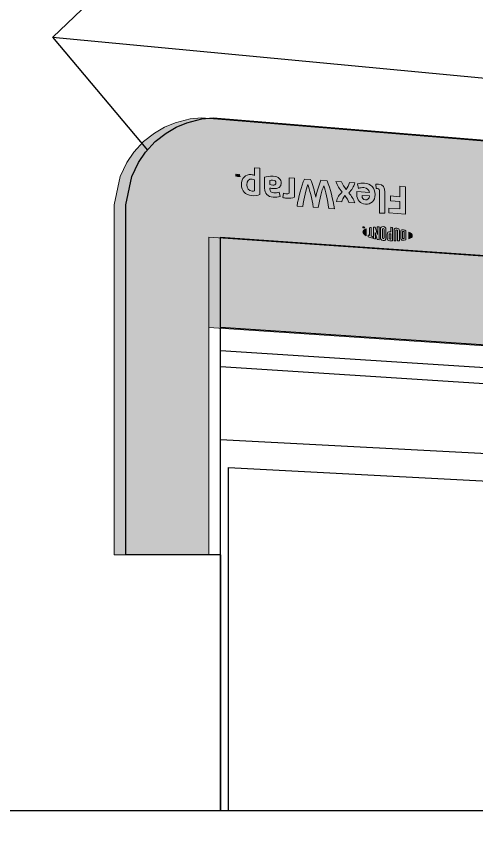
# Model space of a CAD drawing. Extents: x -1279 to 5791, y -3809 to 1769.
# Drawn here: x 4039.2 to 4078.7, y -2571.5 to -2502 of the extents above; entities that cross this region are included whole.
import ezdxf

# ---------------------------------------------------------------- set-up
doc = ezdxf.new("R2010")
doc.units = 0
doc.header["$MEASUREMENT"] = 0
for name, color, linetype, lineweight in [('.ATI-HATCH', 7, 'Continuous', 0), ('G-ANNO-TTLB', 7, 'Continuous', 0), ('TYVEK', 7, 'Continuous', 0)]:
    doc.layers.add(name, color=color, linetype=linetype, lineweight=lineweight)

# ---------------------------------------------------------------- blocks, each defined once
blk = doc.blocks.new('Block_302')
at = {"layer": 'TYVEK', "true_color": 0x003b71, "transparency": 33554687}
h = blk.add_hatch(color=156, dxfattribs=at)
h.dxf.hatch_style = 2
edge = h.paths.add_edge_path()
edge.add_spline(control_points=[(4059.419, -2515.918), (4059.122, -2515.896), (4058.984, -2516.067), (4058.984, -2516.415), (4058.984, -2516.718), (4059.112, -2516.93), (4059.419, -2516.954), (4059.503, -2516.96), (4059.564, -2516.948), (4059.634, -2516.926), (4059.634, -2516.926), (4059.634, -2515.982), (4059.634, -2515.982), (4059.57, -2515.95), (4059.516, -2515.926), (4059.419, -2515.918)], knot_values=[0, 0, 0, 0, 1, 1, 1, 2, 2, 2, 3, 3, 3, 4, 4, 4, 5, 5, 5, 5], degree=3, periodic=0)
edge = h.paths.add_edge_path()
edge.add_spline(control_points=[(4059.351, -2515.535), (4059.469, -2515.544), (4059.55, -2515.564), (4059.634, -2515.601), (4059.634, -2515.601), (4059.634, -2514.96), (4059.634, -2514.96), (4059.634, -2514.96), (4060.097, -2514.995), (4060.097, -2514.995), (4060.097, -2514.995), (4060.097, -2517.244), (4060.097, -2517.244), (4059.904, -2517.317), (4059.634, -2517.354), (4059.395, -2517.336), (4058.842, -2517.295), (4058.511, -2516.932), (4058.511, -2516.393), (4058.511, -2515.84), (4058.825, -2515.496), (4059.351, -2515.535)], knot_values=[0, 0, 0, 0, 1, 1, 1, 2, 2, 2, 3, 3, 3, 4, 4, 4, 5, 5, 5, 6, 6, 6, 7, 7, 7, 7], degree=3, periodic=0)
h = blk.add_hatch(color=156, dxfattribs=at)
h.dxf.hatch_style = 2
edge = h.paths.add_edge_path()
edge.add_spline(control_points=[(4058.179, -2515.685), (4058.162, -2515.643), (4058.146, -2515.612), (4058.126, -2515.58), (4058.106, -2515.609), (4058.092, -2515.638), (4058.075, -2515.678), (4058.075, -2515.678), (4058.026, -2515.674), (4058.026, -2515.674), (4058.026, -2515.674), (4058.026, -2515.5), (4058.026, -2515.5), (4058.026, -2515.5), (4058.069, -2515.503), (4058.069, -2515.503), (4058.069, -2515.503), (4058.069, -2515.583), (4058.069, -2515.583), (4058.069, -2515.583), (4058.066, -2515.61), (4058.066, -2515.61), (4058.08, -2515.585), (4058.096, -2515.559), (4058.11, -2515.538), (4058.11, -2515.538), (4058.143, -2515.54), (4058.143, -2515.54), (4058.157, -2515.564), (4058.173, -2515.593), (4058.188, -2515.621), (4058.188, -2515.621), (4058.186, -2515.592), (4058.186, -2515.592), (4058.186, -2515.592), (4058.186, -2515.512), (4058.186, -2515.512), (4058.186, -2515.512), (4058.228, -2515.515), (4058.228, -2515.515), (4058.228, -2515.515), (4058.228, -2515.689), (4058.228, -2515.689), (4058.228, -2515.689), (4058.179, -2515.685), (4058.179, -2515.685)], knot_values=[0, 0, 0, 0, 1, 1, 1, 2, 2, 2, 3, 3, 3, 4, 4, 4, 5, 5, 5, 6, 6, 6, 7, 7, 7, 8, 8, 8, 9, 9, 9, 10, 10, 10, 11, 11, 11, 12, 12, 12, 13, 13, 13, 14, 14, 14, 15, 15, 15, 15], degree=3, periodic=0)
edge = h.paths.add_edge_path()
edge.add_spline(control_points=[(4058.341, -2515.659), (4058.341, -2515.659), (4058.388, -2515.663), (4058.388, -2515.663), (4058.388, -2515.663), (4058.388, -2515.701), (4058.388, -2515.701), (4058.388, -2515.701), (4058.247, -2515.691), (4058.247, -2515.691), (4058.247, -2515.691), (4058.247, -2515.652), (4058.247, -2515.652), (4058.247, -2515.652), (4058.294, -2515.655), (4058.294, -2515.655), (4058.294, -2515.655), (4058.294, -2515.52), (4058.294, -2515.52), (4058.294, -2515.52), (4058.341, -2515.523), (4058.341, -2515.523), (4058.341, -2515.523), (4058.341, -2515.659), (4058.341, -2515.659)], knot_values=[0, 0, 0, 0, 1, 1, 1, 2, 2, 2, 3, 3, 3, 4, 4, 4, 5, 5, 5, 6, 6, 6, 7, 7, 7, 8, 8, 8, 8], degree=3, periodic=0)
h = blk.add_hatch(color=156, dxfattribs=at)
h.dxf.hatch_style = 2
edge = h.paths.add_edge_path()
edge.add_spline(control_points=[(4060.953, -2516.031), (4060.953, -2516.031), (4060.953, -2516.391), (4060.953, -2516.391), (4061.031, -2516.414), (4061.112, -2516.43), (4061.193, -2516.436), (4061.348, -2516.448), (4061.469, -2516.397), (4061.469, -2516.238), (4061.469, -2516.096), (4061.368, -2516.015), (4061.189, -2516.001), (4061.088, -2515.993), (4061.004, -2516.007), (4060.953, -2516.031)], knot_values=[0, 0, 0, 0, 1, 1, 1, 2, 2, 2, 3, 3, 3, 4, 4, 4, 5, 5, 5, 5], degree=3, periodic=0)
edge = h.paths.add_edge_path()
edge.add_spline(control_points=[(4061.236, -2515.671), (4061.699, -2515.706), (4061.931, -2515.949), (4061.931, -2516.253), (4061.931, -2516.587), (4061.658, -2516.762), (4061.253, -2516.734), (4061.159, -2516.727), (4061.037, -2516.705), (4060.953, -2516.685), (4060.953, -2516.685), (4060.953, -2516.766), (4060.953, -2516.766), (4060.953, -2516.971), (4061.071, -2517.078), (4061.297, -2517.095), (4061.446, -2517.106), (4061.604, -2517.095), (4061.742, -2517.048), (4061.742, -2517.048), (4061.827, -2517.418), (4061.827, -2517.418), (4061.682, -2517.468), (4061.449, -2517.491), (4061.243, -2517.476), (4060.747, -2517.438), (4060.501, -2517.157), (4060.501, -2516.701), (4060.501, -2516.701), (4060.501, -2515.764), (4060.501, -2515.764), (4060.639, -2515.703), (4060.899, -2515.645), (4061.236, -2515.671)], knot_values=[0, 0, 0, 0, 1, 1, 1, 2, 2, 2, 3, 3, 3, 4, 4, 4, 5, 5, 5, 6, 6, 6, 7, 7, 7, 8, 8, 8, 9, 9, 9, 10, 10, 10, 11, 11, 11, 11], degree=3, periodic=0)
h = blk.add_hatch(color=156, dxfattribs=at)
h.dxf.hatch_style = 2
edge = h.paths.add_edge_path()
edge.add_spline(control_points=[(4062.366, -2517.56), (4062.245, -2517.551), (4062.13, -2517.529), (4062.063, -2517.507), (4062.063, -2517.507), (4062.13, -2517.131), (4062.13, -2517.131), (4062.188, -2517.156), (4062.258, -2517.168), (4062.329, -2517.173), (4062.454, -2517.182), (4062.538, -2517.165), (4062.609, -2517.137), (4062.609, -2517.137), (4062.609, -2515.815), (4062.609, -2515.815), (4062.609, -2515.815), (4063.075, -2515.85), (4063.075, -2515.85), (4063.075, -2515.85), (4063.075, -2517.465), (4063.075, -2517.465), (4062.892, -2517.543), (4062.609, -2517.579), (4062.366, -2517.56)], knot_values=[0, 0, 0, 0, 1, 1, 1, 2, 2, 2, 3, 3, 3, 4, 4, 4, 5, 5, 5, 6, 6, 6, 7, 7, 7, 8, 8, 8, 8], degree=3, periodic=0)
h = blk.add_hatch(color=156, dxfattribs=at)
h.dxf.hatch_style = 2
edge = h.paths.add_edge_path()
edge.add_spline(control_points=[(4063.773, -2518.263), (4063.773, -2518.263), (4063.28, -2518.226), (4063.28, -2518.226), (4063.408, -2517.45), (4063.631, -2516.539), (4063.918, -2515.913), (4063.918, -2515.913), (4064.447, -2515.953), (4064.447, -2515.953), (4064.613, -2516.387), (4064.761, -2516.894), (4064.886, -2517.457), (4065.014, -2516.913), (4065.159, -2516.429), (4065.328, -2516.02), (4065.328, -2516.02), (4065.857, -2516.06), (4065.857, -2516.06), (4066.127, -2516.728), (4066.366, -2517.673), (4066.491, -2518.468), (4066.491, -2518.468), (4066.002, -2518.432), (4066.002, -2518.432), (4065.898, -2517.712), (4065.709, -2516.898), (4065.57, -2516.493), (4065.425, -2516.877), (4065.199, -2517.636), (4065.102, -2518.364), (4065.102, -2518.364), (4064.67, -2518.331), (4064.67, -2518.331), (4064.569, -2517.588), (4064.349, -2516.796), (4064.201, -2516.39), (4064.066, -2516.775), (4063.874, -2517.559), (4063.773, -2518.263)], knot_values=[0, 0, 0, 0, 1, 1, 1, 2, 2, 2, 3, 3, 3, 4, 4, 4, 5, 5, 5, 6, 6, 6, 7, 7, 7, 8, 8, 8, 9, 9, 9, 10, 10, 10, 11, 11, 11, 12, 12, 12, 13, 13, 13, 13], degree=3, periodic=0)
h = blk.add_hatch(color=156, dxfattribs=at)
h.dxf.hatch_style = 2
edge = h.paths.add_edge_path()
edge.add_spline(control_points=[(4067.722, -2517.104), (4067.948, -2517.371), (4068.127, -2517.617), (4068.231, -2517.962), (4068.231, -2517.962), (4067.729, -2517.924), (4067.729, -2517.924), (4067.685, -2517.769), (4067.537, -2517.529), (4067.388, -2517.325), (4067.263, -2517.501), (4067.156, -2517.692), (4067.132, -2517.879), (4067.132, -2517.879), (4066.66, -2517.844), (4066.66, -2517.844), (4066.747, -2517.5), (4066.896, -2517.265), (4067.149, -2517.024), (4066.906, -2516.732), (4066.741, -2516.484), (4066.602, -2516.116), (4066.602, -2516.116), (4067.105, -2516.154), (4067.105, -2516.154), (4067.176, -2516.348), (4067.344, -2516.614), (4067.486, -2516.81), (4067.614, -2516.634), (4067.736, -2516.441), (4067.783, -2516.205), (4067.783, -2516.205), (4068.235, -2516.239), (4068.235, -2516.239), (4068.15, -2516.583), (4067.992, -2516.841), (4067.722, -2517.104)], knot_values=[0, 0, 0, 0, 1, 1, 1, 2, 2, 2, 3, 3, 3, 4, 4, 4, 5, 5, 5, 6, 6, 6, 7, 7, 7, 8, 8, 8, 9, 9, 9, 10, 10, 10, 11, 11, 11, 12, 12, 12, 12], degree=3, periodic=0)
h = blk.add_hatch(color=156, dxfattribs=at)
h.dxf.hatch_style = 2
edge = h.paths.add_edge_path()
edge.add_spline(control_points=[(4069.496, -2517.36), (4069.496, -2517.36), (4068.855, -2517.311), (4068.855, -2517.311), (4068.855, -2517.311), (4068.855, -2517.352), (4068.855, -2517.352), (4068.855, -2517.541), (4068.956, -2517.686), (4069.142, -2517.7), (4069.338, -2517.715), (4069.466, -2517.587), (4069.496, -2517.36)], knot_values=[0, 0, 0, 0, 1, 1, 1, 2, 2, 2, 3, 3, 3, 4, 4, 4, 4], degree=3, periodic=0)
edge = h.paths.add_edge_path()
edge.add_spline(control_points=[(4068.474, -2516.331), (4068.623, -2516.275), (4068.842, -2516.244), (4069.064, -2516.261), (4069.607, -2516.302), (4069.978, -2516.674), (4069.978, -2517.234), (4069.978, -2517.77), (4069.638, -2518.109), (4069.142, -2518.071), (4068.7, -2518.038), (4068.41, -2517.703), (4068.41, -2517.251), (4068.41, -2517.149), (4068.417, -2517.062), (4068.424, -2516.995), (4068.424, -2516.995), (4069.489, -2517.076), (4069.489, -2517.076), (4069.446, -2516.803), (4069.287, -2516.669), (4069.017, -2516.649), (4068.852, -2516.636), (4068.693, -2516.662), (4068.548, -2516.711), (4068.548, -2516.711), (4068.474, -2516.331), (4068.474, -2516.331)], knot_values=[0, 0, 0, 0, 1, 1, 1, 2, 2, 2, 3, 3, 3, 4, 4, 4, 5, 5, 5, 6, 6, 6, 7, 7, 7, 8, 8, 8, 9, 9, 9, 9], degree=3, periodic=0)
h = blk.add_hatch(color=156, dxfattribs=at)
h.dxf.hatch_style = 2
edge = h.paths.add_edge_path()
edge.add_spline(control_points=[(4070.36, -2517.023), (4070.36, -2516.841), (4070.312, -2516.74), (4070.177, -2516.73), (4070.144, -2516.727), (4070.11, -2516.728), (4070.08, -2516.732), (4070.08, -2516.732), (4070.046, -2516.362), (4070.046, -2516.362), (4070.11, -2516.354), (4070.214, -2516.348), (4070.282, -2516.353), (4070.67, -2516.382), (4070.825, -2516.647), (4070.825, -2517.052), (4070.825, -2517.052), (4070.825, -2518.853), (4070.825, -2518.853), (4070.825, -2518.853), (4070.36, -2518.845), (4070.36, -2518.845), (4070.36, -2518.845), (4070.36, -2517.023), (4070.36, -2517.023)], knot_values=[0, 0, 0, 0, 1, 1, 1, 2, 2, 2, 3, 3, 3, 4, 4, 4, 5, 5, 5, 6, 6, 6, 7, 7, 7, 8, 8, 8, 8], degree=3, periodic=0)
h = blk.add_hatch(color=156, dxfattribs=at)
h.dxf.hatch_style = 2
edge = h.paths.add_edge_path()
edge.add_spline(control_points=[(4072.579, -2516.567), (4072.579, -2516.567), (4072.579, -2518.928), (4072.579, -2518.928), (4072.579, -2518.928), (4071.142, -2518.819), (4071.142, -2518.819), (4071.142, -2518.819), (4071.142, -2518.408), (4071.142, -2518.408), (4071.142, -2518.408), (4072.096, -2518.48), (4072.096, -2518.48), (4072.096, -2518.48), (4072.096, -2517.839), (4072.096, -2517.839), (4072.096, -2517.839), (4071.294, -2517.778), (4071.294, -2517.778), (4071.294, -2517.778), (4071.294, -2517.367), (4071.294, -2517.367), (4071.294, -2517.367), (4072.096, -2517.427), (4072.096, -2517.427), (4072.096, -2517.427), (4072.096, -2516.53), (4072.096, -2516.53), (4072.096, -2516.53), (4072.579, -2516.567), (4072.579, -2516.567)], knot_values=[0, 0, 0, 0, 1, 1, 1, 2, 2, 2, 3, 3, 3, 4, 4, 4, 5, 5, 5, 6, 6, 6, 7, 7, 7, 8, 8, 8, 9, 9, 9, 10, 10, 10, 10], degree=3, periodic=0)
at = {"layer": 'TYVEK'}
for points, knots in [([(4059.351, -2515.535), (4059.469, -2515.544), (4059.55, -2515.564), (4059.634, -2515.601), (4059.634, -2515.601), (4059.634, -2514.96), (4059.634, -2514.96), (4059.634, -2514.96), (4060.097, -2514.995), (4060.097, -2514.995), (4060.097, -2514.995), (4060.097, -2517.244), (4060.097, -2517.244), (4059.904, -2517.317), (4059.634, -2517.354), (4059.395, -2517.336), (4058.842, -2517.295), (4058.511, -2516.932), (4058.511, -2516.393), (4058.511, -2515.84), (4058.825, -2515.496), (4059.351, -2515.535)], [0, 0, 0, 0, 1, 1, 1, 2, 2, 2, 3, 3, 3, 4, 4, 4, 5, 5, 5, 6, 6, 6, 7, 7, 7, 7]), ([(4058.179, -2515.685), (4058.162, -2515.643), (4058.146, -2515.612), (4058.126, -2515.58), (4058.106, -2515.609), (4058.092, -2515.638), (4058.075, -2515.678), (4058.075, -2515.678), (4058.026, -2515.674), (4058.026, -2515.674), (4058.026, -2515.674), (4058.026, -2515.5), (4058.026, -2515.5), (4058.026, -2515.5), (4058.069, -2515.503), (4058.069, -2515.503), (4058.069, -2515.503), (4058.069, -2515.583), (4058.069, -2515.583), (4058.069, -2515.583), (4058.066, -2515.61), (4058.066, -2515.61), (4058.08, -2515.585), (4058.096, -2515.559), (4058.11, -2515.538), (4058.11, -2515.538), (4058.143, -2515.54), (4058.143, -2515.54), (4058.157, -2515.564), (4058.173, -2515.593), (4058.188, -2515.621), (4058.188, -2515.621), (4058.186, -2515.592), (4058.186, -2515.592), (4058.186, -2515.592), (4058.186, -2515.512), (4058.186, -2515.512), (4058.186, -2515.512), (4058.228, -2515.515), (4058.228, -2515.515), (4058.228, -2515.515), (4058.228, -2515.689), (4058.228, -2515.689), (4058.228, -2515.689), (4058.179, -2515.685), (4058.179, -2515.685)], [0, 0, 0, 0, 1, 1, 1, 2, 2, 2, 3, 3, 3, 4, 4, 4, 5, 5, 5, 6, 6, 6, 7, 7, 7, 8, 8, 8, 9, 9, 9, 10, 10, 10, 11, 11, 11, 12, 12, 12, 13, 13, 13, 14, 14, 14, 15, 15, 15, 15]), ([(4058.341, -2515.659), (4058.341, -2515.659), (4058.388, -2515.663), (4058.388, -2515.663), (4058.388, -2515.663), (4058.388, -2515.701), (4058.388, -2515.701), (4058.388, -2515.701), (4058.247, -2515.691), (4058.247, -2515.691), (4058.247, -2515.691), (4058.247, -2515.652), (4058.247, -2515.652), (4058.247, -2515.652), (4058.294, -2515.655), (4058.294, -2515.655), (4058.294, -2515.655), (4058.294, -2515.52), (4058.294, -2515.52), (4058.294, -2515.52), (4058.341, -2515.523), (4058.341, -2515.523), (4058.341, -2515.523), (4058.341, -2515.659), (4058.341, -2515.659)], [0, 0, 0, 0, 1, 1, 1, 2, 2, 2, 3, 3, 3, 4, 4, 4, 5, 5, 5, 6, 6, 6, 7, 7, 7, 8, 8, 8, 8]), ([(4061.236, -2515.671), (4061.699, -2515.706), (4061.931, -2515.949), (4061.931, -2516.253), (4061.931, -2516.587), (4061.658, -2516.762), (4061.253, -2516.734), (4061.159, -2516.727), (4061.037, -2516.705), (4060.953, -2516.685), (4060.953, -2516.685), (4060.953, -2516.766), (4060.953, -2516.766), (4060.953, -2516.971), (4061.071, -2517.078), (4061.297, -2517.095), (4061.446, -2517.106), (4061.604, -2517.095), (4061.742, -2517.048), (4061.742, -2517.048), (4061.827, -2517.418), (4061.827, -2517.418), (4061.682, -2517.468), (4061.449, -2517.491), (4061.243, -2517.476), (4060.747, -2517.438), (4060.501, -2517.157), (4060.501, -2516.701), (4060.501, -2516.701), (4060.501, -2515.764), (4060.501, -2515.764), (4060.639, -2515.703), (4060.899, -2515.645), (4061.236, -2515.671)], [0, 0, 0, 0, 1, 1, 1, 2, 2, 2, 3, 3, 3, 4, 4, 4, 5, 5, 5, 6, 6, 6, 7, 7, 7, 8, 8, 8, 9, 9, 9, 10, 10, 10, 11, 11, 11, 11]), ([(4062.366, -2517.56), (4062.245, -2517.551), (4062.13, -2517.529), (4062.063, -2517.507), (4062.063, -2517.507), (4062.13, -2517.131), (4062.13, -2517.131), (4062.188, -2517.156), (4062.258, -2517.168), (4062.329, -2517.173), (4062.454, -2517.182), (4062.538, -2517.165), (4062.609, -2517.137), (4062.609, -2517.137), (4062.609, -2515.815), (4062.609, -2515.815), (4062.609, -2515.815), (4063.075, -2515.85), (4063.075, -2515.85), (4063.075, -2515.85), (4063.075, -2517.465), (4063.075, -2517.465), (4062.892, -2517.543), (4062.609, -2517.579), (4062.366, -2517.56)], [0, 0, 0, 0, 1, 1, 1, 2, 2, 2, 3, 3, 3, 4, 4, 4, 5, 5, 5, 6, 6, 6, 7, 7, 7, 8, 8, 8, 8]), ([(4059.419, -2515.918), (4059.122, -2515.896), (4058.984, -2516.067), (4058.984, -2516.415), (4058.984, -2516.718), (4059.112, -2516.93), (4059.419, -2516.954), (4059.503, -2516.96), (4059.564, -2516.948), (4059.634, -2516.926), (4059.634, -2516.926), (4059.634, -2515.982), (4059.634, -2515.982), (4059.57, -2515.95), (4059.516, -2515.926), (4059.419, -2515.918)], [0, 0, 0, 0, 1, 1, 1, 2, 2, 2, 3, 3, 3, 4, 4, 4, 5, 5, 5, 5]), ([(4060.953, -2516.031), (4060.953, -2516.031), (4060.953, -2516.391), (4060.953, -2516.391), (4061.031, -2516.414), (4061.112, -2516.43), (4061.193, -2516.436), (4061.348, -2516.448), (4061.469, -2516.397), (4061.469, -2516.238), (4061.469, -2516.096), (4061.368, -2516.015), (4061.189, -2516.001), (4061.088, -2515.993), (4061.004, -2516.007), (4060.953, -2516.031)], [0, 0, 0, 0, 1, 1, 1, 2, 2, 2, 3, 3, 3, 4, 4, 4, 5, 5, 5, 5]), ([(4063.773, -2518.263), (4063.773, -2518.263), (4063.28, -2518.226), (4063.28, -2518.226), (4063.408, -2517.45), (4063.631, -2516.539), (4063.918, -2515.913), (4063.918, -2515.913), (4064.447, -2515.953), (4064.447, -2515.953), (4064.613, -2516.387), (4064.761, -2516.894), (4064.886, -2517.457), (4065.014, -2516.913), (4065.159, -2516.429), (4065.328, -2516.02), (4065.328, -2516.02), (4065.857, -2516.06), (4065.857, -2516.06), (4066.127, -2516.728), (4066.366, -2517.673), (4066.491, -2518.468), (4066.491, -2518.468), (4066.002, -2518.432), (4066.002, -2518.432), (4065.898, -2517.712), (4065.709, -2516.898), (4065.57, -2516.493), (4065.425, -2516.877), (4065.199, -2517.636), (4065.102, -2518.364), (4065.102, -2518.364), (4064.67, -2518.331), (4064.67, -2518.331), (4064.569, -2517.588), (4064.349, -2516.796), (4064.201, -2516.39), (4064.066, -2516.775), (4063.874, -2517.559), (4063.773, -2518.263)], [0, 0, 0, 0, 1, 1, 1, 2, 2, 2, 3, 3, 3, 4, 4, 4, 5, 5, 5, 6, 6, 6, 7, 7, 7, 8, 8, 8, 9, 9, 9, 10, 10, 10, 11, 11, 11, 12, 12, 12, 13, 13, 13, 13]), ([(4067.722, -2517.104), (4067.948, -2517.371), (4068.127, -2517.617), (4068.231, -2517.962), (4068.231, -2517.962), (4067.729, -2517.924), (4067.729, -2517.924), (4067.685, -2517.769), (4067.537, -2517.529), (4067.388, -2517.325), (4067.263, -2517.501), (4067.156, -2517.692), (4067.132, -2517.879), (4067.132, -2517.879), (4066.66, -2517.844), (4066.66, -2517.844), (4066.747, -2517.5), (4066.896, -2517.265), (4067.149, -2517.024), (4066.906, -2516.732), (4066.741, -2516.484), (4066.602, -2516.116), (4066.602, -2516.116), (4067.105, -2516.154), (4067.105, -2516.154), (4067.176, -2516.348), (4067.344, -2516.614), (4067.486, -2516.81), (4067.614, -2516.634), (4067.736, -2516.441), (4067.783, -2516.205), (4067.783, -2516.205), (4068.235, -2516.239), (4068.235, -2516.239), (4068.15, -2516.583), (4067.992, -2516.841), (4067.722, -2517.104)], [0, 0, 0, 0, 1, 1, 1, 2, 2, 2, 3, 3, 3, 4, 4, 4, 5, 5, 5, 6, 6, 6, 7, 7, 7, 8, 8, 8, 9, 9, 9, 10, 10, 10, 11, 11, 11, 12, 12, 12, 12]), ([(4068.474, -2516.331), (4068.623, -2516.275), (4068.842, -2516.244), (4069.064, -2516.261), (4069.607, -2516.302), (4069.978, -2516.674), (4069.978, -2517.234), (4069.978, -2517.77), (4069.638, -2518.109), (4069.142, -2518.071), (4068.7, -2518.038), (4068.41, -2517.703), (4068.41, -2517.251), (4068.41, -2517.149), (4068.417, -2517.062), (4068.424, -2516.995), (4068.424, -2516.995), (4069.489, -2517.076), (4069.489, -2517.076), (4069.446, -2516.803), (4069.287, -2516.669), (4069.017, -2516.649), (4068.852, -2516.636), (4068.693, -2516.662), (4068.548, -2516.711), (4068.548, -2516.711), (4068.474, -2516.331), (4068.474, -2516.331)], [0, 0, 0, 0, 1, 1, 1, 2, 2, 2, 3, 3, 3, 4, 4, 4, 5, 5, 5, 6, 6, 6, 7, 7, 7, 8, 8, 8, 9, 9, 9, 9]), ([(4070.36, -2517.023), (4070.36, -2516.841), (4070.312, -2516.74), (4070.177, -2516.73), (4070.144, -2516.727), (4070.11, -2516.728), (4070.08, -2516.732), (4070.08, -2516.732), (4070.046, -2516.362), (4070.046, -2516.362), (4070.11, -2516.354), (4070.214, -2516.348), (4070.282, -2516.353), (4070.67, -2516.382), (4070.825, -2516.647), (4070.825, -2517.052), (4070.825, -2517.052), (4070.825, -2518.853), (4070.825, -2518.853), (4070.825, -2518.853), (4070.36, -2518.845), (4070.36, -2518.845), (4070.36, -2518.845), (4070.36, -2517.023), (4070.36, -2517.023)], [0, 0, 0, 0, 1, 1, 1, 2, 2, 2, 3, 3, 3, 4, 4, 4, 5, 5, 5, 6, 6, 6, 7, 7, 7, 8, 8, 8, 8]), ([(4072.579, -2516.567), (4072.579, -2516.567), (4072.579, -2518.928), (4072.579, -2518.928), (4072.579, -2518.928), (4071.142, -2518.819), (4071.142, -2518.819), (4071.142, -2518.819), (4071.142, -2518.408), (4071.142, -2518.408), (4071.142, -2518.408), (4072.096, -2518.48), (4072.096, -2518.48), (4072.096, -2518.48), (4072.096, -2517.839), (4072.096, -2517.839), (4072.096, -2517.839), (4071.294, -2517.778), (4071.294, -2517.778), (4071.294, -2517.778), (4071.294, -2517.367), (4071.294, -2517.367), (4071.294, -2517.367), (4072.096, -2517.427), (4072.096, -2517.427), (4072.096, -2517.427), (4072.096, -2516.53), (4072.096, -2516.53), (4072.096, -2516.53), (4072.579, -2516.567), (4072.579, -2516.567)], [0, 0, 0, 0, 1, 1, 1, 2, 2, 2, 3, 3, 3, 4, 4, 4, 5, 5, 5, 6, 6, 6, 7, 7, 7, 8, 8, 8, 9, 9, 9, 10, 10, 10, 10]), ([(4069.496, -2517.36), (4069.496, -2517.36), (4068.855, -2517.311), (4068.855, -2517.311), (4068.855, -2517.311), (4068.855, -2517.352), (4068.855, -2517.352), (4068.855, -2517.541), (4068.956, -2517.686), (4069.142, -2517.7), (4069.338, -2517.715), (4069.466, -2517.587), (4069.496, -2517.36)], [0, 0, 0, 0, 1, 1, 1, 2, 2, 2, 3, 3, 3, 4, 4, 4, 4])]:
    blk.add_open_spline(points, degree=3, knots=knots, dxfattribs=at)
blk = doc.blocks.new('Block_303')
at = {"layer": 'TYVEK', "true_color": 0x003b71, "transparency": 33554687}
h = blk.add_hatch(color=156, dxfattribs=at)
h.dxf.hatch_style = 2
edge = h.paths.add_edge_path()
edge.add_spline(control_points=[(4069.012, -2520.106), (4069.012, -2520.106), (4068.994, -2520.105), (4068.994, -2520.105), (4068.994, -2520.105), (4068.969, -2520.062), (4068.969, -2520.062), (4068.969, -2520.062), (4068.943, -2520.101), (4068.943, -2520.101), (4068.943, -2520.101), (4068.926, -2520.1), (4068.926, -2520.1), (4068.926, -2520.1), (4068.926, -2520.014), (4068.926, -2520.014), (4068.926, -2520.014), (4068.942, -2520.015), (4068.942, -2520.015), (4068.942, -2520.015), (4068.942, -2520.076), (4068.942, -2520.076), (4068.942, -2520.076), (4068.968, -2520.037), (4068.968, -2520.037), (4068.968, -2520.037), (4068.97, -2520.037), (4068.97, -2520.037), (4068.97, -2520.037), (4068.996, -2520.08), (4068.996, -2520.08), (4068.996, -2520.08), (4068.996, -2520.019), (4068.996, -2520.019), (4068.996, -2520.019), (4069.012, -2520.021), (4069.012, -2520.021), (4069.012, -2520.021), (4069.012, -2520.106), (4069.012, -2520.106)], knot_values=[0, 0, 0, 0, 1, 1, 1, 2, 2, 2, 3, 3, 3, 4, 4, 4, 5, 5, 5, 6, 6, 6, 7, 7, 7, 8, 8, 8, 9, 9, 9, 10, 10, 10, 11, 11, 11, 12, 12, 12, 13, 13, 13, 13], degree=3, periodic=0)
edge = h.paths.add_edge_path()
edge.add_spline(control_points=[(4069.073, -2520.096), (4069.073, -2520.096), (4069.099, -2520.098), (4069.099, -2520.098), (4069.099, -2520.098), (4069.099, -2520.113), (4069.099, -2520.113), (4069.099, -2520.113), (4069.03, -2520.107), (4069.03, -2520.107), (4069.03, -2520.107), (4069.03, -2520.092), (4069.03, -2520.092), (4069.03, -2520.092), (4069.056, -2520.094), (4069.056, -2520.094), (4069.056, -2520.094), (4069.056, -2520.024), (4069.056, -2520.024), (4069.056, -2520.024), (4069.073, -2520.025), (4069.073, -2520.025), (4069.073, -2520.025), (4069.073, -2520.096), (4069.073, -2520.096)], knot_values=[0, 0, 0, 0, 1, 1, 1, 2, 2, 2, 3, 3, 3, 4, 4, 4, 5, 5, 5, 6, 6, 6, 7, 7, 7, 8, 8, 8, 8], degree=3, periodic=0)
h = blk.add_hatch(color=156, dxfattribs=at)
h.dxf.hatch_style = 2
edge = h.paths.add_edge_path()
edge.add_spline(control_points=[(4069.988, -2520.485), (4069.988, -2520.485), (4070.167, -2521.083), (4070.167, -2521.083), (4070.216, -2521.093), (4070.275, -2521.104), (4070.32, -2521.112), (4070.32, -2521.112), (4070.32, -2520.008), (4070.32, -2520.008), (4070.288, -2520.008), (4070.207, -2520.011), (4070.164, -2520.014), (4070.164, -2520.014), (4070.177, -2520.665), (4070.177, -2520.665), (4070.177, -2520.665), (4069.988, -2520.026), (4069.988, -2520.026), (4069.947, -2520.029), (4069.888, -2520.035), (4069.849, -2520.039), (4069.849, -2520.039), (4069.849, -2521.01), (4069.849, -2521.01), (4069.89, -2521.021), (4069.963, -2521.039), (4069.999, -2521.047), (4069.999, -2521.047), (4069.988, -2520.485), (4069.988, -2520.485)], knot_values=[0, 0, 0, 0, 1, 1, 1, 2, 2, 2, 3, 3, 3, 4, 4, 4, 5, 5, 5, 6, 6, 6, 7, 7, 7, 8, 8, 8, 9, 9, 9, 10, 10, 10, 10], degree=3, periodic=0)
h = blk.add_hatch(color=156, dxfattribs=at)
h.dxf.hatch_style = 2
edge = h.paths.add_edge_path()
edge.add_spline(control_points=[(4070.6, -2520.222), (4070.6, -2520.177), (4070.615, -2520.154), (4070.672, -2520.157), (4070.731, -2520.16), (4070.747, -2520.186), (4070.747, -2520.233), (4070.747, -2520.233), (4070.747, -2520.951), (4070.747, -2520.951), (4070.747, -2520.998), (4070.731, -2521.023), (4070.672, -2521.016), (4070.615, -2521.01), (4070.6, -2520.985), (4070.6, -2520.939), (4070.6, -2520.939), (4070.6, -2520.222), (4070.6, -2520.222)], knot_values=[0, 0, 0, 0, 1, 1, 1, 2, 2, 2, 3, 3, 3, 4, 4, 4, 5, 5, 5, 6, 6, 6, 6], degree=3, periodic=0)
edge = h.paths.add_edge_path()
edge.add_spline(control_points=[(4070.672, -2521.177), (4070.822, -2521.196), (4070.911, -2521.136), (4070.911, -2520.985), (4070.911, -2520.985), (4070.911, -2520.232), (4070.911, -2520.232), (4070.911, -2520.072), (4070.83, -2520), (4070.672, -2519.995), (4070.517, -2519.99), (4070.436, -2520.043), (4070.436, -2520.213), (4070.436, -2520.213), (4070.436, -2520.932), (4070.436, -2520.932), (4070.436, -2521.094), (4070.509, -2521.157), (4070.672, -2521.177)], knot_values=[0, 0, 0, 0, 1, 1, 1, 2, 2, 2, 3, 3, 3, 4, 4, 4, 5, 5, 5, 6, 6, 6, 6], degree=3, periodic=0)
h = blk.add_hatch(color=156, dxfattribs=at)
h.dxf.hatch_style = 2
edge = h.paths.add_edge_path()
edge.add_spline(control_points=[(4068.926, -2520.456), (4068.926, -2520.348), (4069.031, -2520.254), (4069.215, -2520.181), (4069.215, -2520.181), (4069.215, -2520.774), (4069.215, -2520.774), (4069.031, -2520.673), (4068.926, -2520.564), (4068.926, -2520.456)], knot_values=[0, 0, 0, 0, 1, 1, 1, 2, 2, 2, 3, 3, 3, 3], degree=3, periodic=0)
h = blk.add_hatch(color=156, dxfattribs=at)
h.dxf.hatch_style = 2
edge = h.paths.add_edge_path()
edge.add_spline(control_points=[(4069.77, -2520.834), (4069.73, -2520.824), (4069.69, -2520.813), (4069.652, -2520.801), (4069.652, -2520.801), (4069.652, -2520.067), (4069.652, -2520.067), (4069.616, -2520.073), (4069.551, -2520.085), (4069.507, -2520.095), (4069.507, -2520.095), (4069.507, -2520.756), (4069.507, -2520.756), (4069.465, -2520.742), (4069.425, -2520.728), (4069.389, -2520.715), (4069.389, -2520.715), (4069.389, -2520.856), (4069.389, -2520.856), (4069.503, -2520.905), (4069.626, -2520.947), (4069.77, -2520.987), (4069.77, -2520.987), (4069.77, -2520.834), (4069.77, -2520.834)], knot_values=[0, 0, 0, 0, 1, 1, 1, 2, 2, 2, 3, 3, 3, 4, 4, 4, 5, 5, 5, 6, 6, 6, 7, 7, 7, 8, 8, 8, 8], degree=3, periodic=0)
h = blk.add_hatch(color=156, dxfattribs=at)
h.dxf.hatch_style = 2
edge = h.paths.add_edge_path()
edge.add_spline(control_points=[(4071.177, -2520.667), (4071.177, -2520.618), (4071.194, -2520.594), (4071.26, -2520.599), (4071.26, -2520.599), (4071.317, -2520.603), (4071.317, -2520.603), (4071.317, -2520.603), (4071.317, -2521.057), (4071.317, -2521.057), (4071.291, -2521.057), (4071.278, -2521.056), (4071.263, -2521.055), (4071.192, -2521.049), (4071.177, -2521.021), (4071.177, -2520.971), (4071.177, -2520.971), (4071.177, -2520.667), (4071.177, -2520.667)], knot_values=[0, 0, 0, 0, 1, 1, 1, 2, 2, 2, 3, 3, 3, 4, 4, 4, 5, 5, 5, 6, 6, 6, 6], degree=3, periodic=0)
edge = h.paths.add_edge_path()
edge.add_spline(control_points=[(4071.253, -2521.215), (4071.282, -2521.217), (4071.384, -2521.221), (4071.478, -2521.223), (4071.478, -2521.223), (4071.478, -2520.072), (4071.478, -2520.072), (4071.446, -2520.068), (4071.362, -2520.057), (4071.317, -2520.052), (4071.317, -2520.052), (4071.317, -2520.443), (4071.317, -2520.443), (4071.317, -2520.443), (4071.253, -2520.439), (4071.253, -2520.439), (4071.084, -2520.426), (4071.014, -2520.497), (4071.014, -2520.643), (4071.014, -2520.643), (4071.014, -2520.982), (4071.014, -2520.982), (4071.014, -2521.125), (4071.093, -2521.203), (4071.253, -2521.215)], knot_values=[0, 0, 0, 0, 1, 1, 1, 2, 2, 2, 3, 3, 3, 4, 4, 4, 5, 5, 5, 6, 6, 6, 7, 7, 7, 8, 8, 8, 8], degree=3, periodic=0)
h = blk.add_hatch(color=156, dxfattribs=at)
h.dxf.hatch_style = 2
edge = h.paths.add_edge_path()
edge.add_spline(control_points=[(4071.766, -2520.336), (4071.766, -2520.291), (4071.782, -2520.263), (4071.839, -2520.274), (4071.894, -2520.285), (4071.909, -2520.31), (4071.909, -2520.364), (4071.909, -2520.364), (4071.909, -2521.219), (4071.909, -2521.219), (4071.946, -2521.218), (4072.029, -2521.212), (4072.064, -2521.21), (4072.064, -2521.21), (4072.064, -2520.345), (4072.064, -2520.345), (4072.064, -2520.207), (4071.997, -2520.148), (4071.839, -2520.118), (4071.694, -2520.091), (4071.605, -2520.157), (4071.605, -2520.311), (4071.605, -2520.311), (4071.605, -2521.224), (4071.605, -2521.224), (4071.635, -2521.225), (4071.734, -2521.224), (4071.766, -2521.223), (4071.766, -2521.223), (4071.766, -2520.336), (4071.766, -2520.336)], knot_values=[0, 0, 0, 0, 1, 1, 1, 2, 2, 2, 3, 3, 3, 4, 4, 4, 5, 5, 5, 6, 6, 6, 7, 7, 7, 8, 8, 8, 9, 9, 9, 10, 10, 10, 10], degree=3, periodic=0)
h = blk.add_hatch(color=156, dxfattribs=at)
h.dxf.hatch_style = 2
edge = h.paths.add_edge_path()
edge.add_spline(control_points=[(4072.325, -2520.471), (4072.325, -2520.425), (4072.353, -2520.412), (4072.385, -2520.414), (4072.411, -2520.416), (4072.45, -2520.429), (4072.482, -2520.44), (4072.482, -2520.44), (4072.482, -2521.006), (4072.482, -2521.006), (4072.45, -2521.012), (4072.411, -2521.019), (4072.385, -2521.017), (4072.353, -2521.014), (4072.325, -2520.997), (4072.325, -2520.952), (4072.325, -2520.952), (4072.325, -2520.471), (4072.325, -2520.471)], knot_values=[0, 0, 0, 0, 1, 1, 1, 2, 2, 2, 3, 3, 3, 4, 4, 4, 5, 5, 5, 6, 6, 6, 6], degree=3, periodic=0)
edge = h.paths.add_edge_path()
edge.add_spline(control_points=[(4072.364, -2521.163), (4072.415, -2521.167), (4072.489, -2521.158), (4072.623, -2521.126), (4072.623, -2521.126), (4072.623, -2520.341), (4072.623, -2520.341), (4072.505, -2520.296), (4072.415, -2520.269), (4072.364, -2520.265), (4072.245, -2520.256), (4072.179, -2520.323), (4072.179, -2520.439), (4072.179, -2520.439), (4072.179, -2520.961), (4072.179, -2520.961), (4072.179, -2521.077), (4072.245, -2521.154), (4072.364, -2521.163)], knot_values=[0, 0, 0, 0, 1, 1, 1, 2, 2, 2, 3, 3, 3, 4, 4, 4, 5, 5, 5, 6, 6, 6, 6], degree=3, periodic=0)
h = blk.add_hatch(color=156, dxfattribs=at)
h.dxf.hatch_style = 2
edge = h.paths.add_edge_path()
edge.add_spline(control_points=[(4073.167, -2520.776), (4073.167, -2520.668), (4073.061, -2520.558), (4072.878, -2520.457), (4072.878, -2520.457), (4072.878, -2521.05), (4072.878, -2521.05), (4073.061, -2520.977), (4073.167, -2520.884), (4073.167, -2520.776)], knot_values=[0, 0, 0, 0, 1, 1, 1, 2, 2, 2, 3, 3, 3, 3], degree=3, periodic=0)
at = {"layer": 'TYVEK'}
for points, knots in [([(4069.012, -2520.106), (4069.012, -2520.106), (4068.994, -2520.105), (4068.994, -2520.105), (4068.994, -2520.105), (4068.969, -2520.062), (4068.969, -2520.062), (4068.969, -2520.062), (4068.943, -2520.101), (4068.943, -2520.101), (4068.943, -2520.101), (4068.926, -2520.1), (4068.926, -2520.1), (4068.926, -2520.1), (4068.926, -2520.014), (4068.926, -2520.014), (4068.926, -2520.014), (4068.942, -2520.015), (4068.942, -2520.015), (4068.942, -2520.015), (4068.942, -2520.076), (4068.942, -2520.076), (4068.942, -2520.076), (4068.968, -2520.037), (4068.968, -2520.037), (4068.968, -2520.037), (4068.97, -2520.037), (4068.97, -2520.037), (4068.97, -2520.037), (4068.996, -2520.08), (4068.996, -2520.08), (4068.996, -2520.08), (4068.996, -2520.019), (4068.996, -2520.019), (4068.996, -2520.019), (4069.012, -2520.021), (4069.012, -2520.021), (4069.012, -2520.021), (4069.012, -2520.106), (4069.012, -2520.106)], [0, 0, 0, 0, 1, 1, 1, 2, 2, 2, 3, 3, 3, 4, 4, 4, 5, 5, 5, 6, 6, 6, 7, 7, 7, 8, 8, 8, 9, 9, 9, 10, 10, 10, 11, 11, 11, 12, 12, 12, 13, 13, 13, 13]), ([(4069.988, -2520.485), (4069.988, -2520.485), (4070.167, -2521.083), (4070.167, -2521.083), (4070.216, -2521.093), (4070.275, -2521.104), (4070.32, -2521.112), (4070.32, -2521.112), (4070.32, -2520.008), (4070.32, -2520.008), (4070.288, -2520.008), (4070.207, -2520.011), (4070.164, -2520.014), (4070.164, -2520.014), (4070.177, -2520.665), (4070.177, -2520.665), (4070.177, -2520.665), (4069.988, -2520.026), (4069.988, -2520.026), (4069.947, -2520.029), (4069.888, -2520.035), (4069.849, -2520.039), (4069.849, -2520.039), (4069.849, -2521.01), (4069.849, -2521.01), (4069.89, -2521.021), (4069.963, -2521.039), (4069.999, -2521.047), (4069.999, -2521.047), (4069.988, -2520.485), (4069.988, -2520.485)], [0, 0, 0, 0, 1, 1, 1, 2, 2, 2, 3, 3, 3, 4, 4, 4, 5, 5, 5, 6, 6, 6, 7, 7, 7, 8, 8, 8, 9, 9, 9, 10, 10, 10, 10]), ([(4070.672, -2521.177), (4070.822, -2521.196), (4070.911, -2521.136), (4070.911, -2520.985), (4070.911, -2520.985), (4070.911, -2520.232), (4070.911, -2520.232), (4070.911, -2520.072), (4070.83, -2520), (4070.672, -2519.995), (4070.517, -2519.99), (4070.436, -2520.043), (4070.436, -2520.213), (4070.436, -2520.213), (4070.436, -2520.932), (4070.436, -2520.932), (4070.436, -2521.094), (4070.509, -2521.157), (4070.672, -2521.177)], [0, 0, 0, 0, 1, 1, 1, 2, 2, 2, 3, 3, 3, 4, 4, 4, 5, 5, 5, 6, 6, 6, 6]), ([(4068.926, -2520.456), (4068.926, -2520.348), (4069.031, -2520.254), (4069.215, -2520.181), (4069.215, -2520.181), (4069.215, -2520.774), (4069.215, -2520.774), (4069.031, -2520.673), (4068.926, -2520.564), (4068.926, -2520.456)], [0, 0, 0, 0, 1, 1, 1, 2, 2, 2, 3, 3, 3, 3]), ([(4069.073, -2520.096), (4069.073, -2520.096), (4069.099, -2520.098), (4069.099, -2520.098), (4069.099, -2520.098), (4069.099, -2520.113), (4069.099, -2520.113), (4069.099, -2520.113), (4069.03, -2520.107), (4069.03, -2520.107), (4069.03, -2520.107), (4069.03, -2520.092), (4069.03, -2520.092), (4069.03, -2520.092), (4069.056, -2520.094), (4069.056, -2520.094), (4069.056, -2520.094), (4069.056, -2520.024), (4069.056, -2520.024), (4069.056, -2520.024), (4069.073, -2520.025), (4069.073, -2520.025), (4069.073, -2520.025), (4069.073, -2520.096), (4069.073, -2520.096)], [0, 0, 0, 0, 1, 1, 1, 2, 2, 2, 3, 3, 3, 4, 4, 4, 5, 5, 5, 6, 6, 6, 7, 7, 7, 8, 8, 8, 8]), ([(4069.77, -2520.834), (4069.73, -2520.824), (4069.69, -2520.813), (4069.652, -2520.801), (4069.652, -2520.801), (4069.652, -2520.067), (4069.652, -2520.067), (4069.616, -2520.073), (4069.551, -2520.085), (4069.507, -2520.095), (4069.507, -2520.095), (4069.507, -2520.756), (4069.507, -2520.756), (4069.465, -2520.742), (4069.425, -2520.728), (4069.389, -2520.715), (4069.389, -2520.715), (4069.389, -2520.856), (4069.389, -2520.856), (4069.503, -2520.905), (4069.626, -2520.947), (4069.77, -2520.987), (4069.77, -2520.987), (4069.77, -2520.834), (4069.77, -2520.834)], [0, 0, 0, 0, 1, 1, 1, 2, 2, 2, 3, 3, 3, 4, 4, 4, 5, 5, 5, 6, 6, 6, 7, 7, 7, 8, 8, 8, 8]), ([(4070.6, -2520.222), (4070.6, -2520.177), (4070.615, -2520.154), (4070.672, -2520.157), (4070.731, -2520.16), (4070.747, -2520.186), (4070.747, -2520.233), (4070.747, -2520.233), (4070.747, -2520.951), (4070.747, -2520.951), (4070.747, -2520.998), (4070.731, -2521.023), (4070.672, -2521.016), (4070.615, -2521.01), (4070.6, -2520.985), (4070.6, -2520.939), (4070.6, -2520.939), (4070.6, -2520.222), (4070.6, -2520.222)], [0, 0, 0, 0, 1, 1, 1, 2, 2, 2, 3, 3, 3, 4, 4, 4, 5, 5, 5, 6, 6, 6, 6]), ([(4071.253, -2521.215), (4071.282, -2521.217), (4071.384, -2521.221), (4071.478, -2521.223), (4071.478, -2521.223), (4071.478, -2520.072), (4071.478, -2520.072), (4071.446, -2520.068), (4071.362, -2520.057), (4071.317, -2520.052), (4071.317, -2520.052), (4071.317, -2520.443), (4071.317, -2520.443), (4071.317, -2520.443), (4071.253, -2520.439), (4071.253, -2520.439), (4071.084, -2520.426), (4071.014, -2520.497), (4071.014, -2520.643), (4071.014, -2520.643), (4071.014, -2520.982), (4071.014, -2520.982), (4071.014, -2521.125), (4071.093, -2521.203), (4071.253, -2521.215)], [0, 0, 0, 0, 1, 1, 1, 2, 2, 2, 3, 3, 3, 4, 4, 4, 5, 5, 5, 6, 6, 6, 7, 7, 7, 8, 8, 8, 8]), ([(4071.177, -2520.667), (4071.177, -2520.618), (4071.194, -2520.594), (4071.26, -2520.599), (4071.26, -2520.599), (4071.317, -2520.603), (4071.317, -2520.603), (4071.317, -2520.603), (4071.317, -2521.057), (4071.317, -2521.057), (4071.291, -2521.057), (4071.278, -2521.056), (4071.263, -2521.055), (4071.192, -2521.049), (4071.177, -2521.021), (4071.177, -2520.971), (4071.177, -2520.971), (4071.177, -2520.667), (4071.177, -2520.667)], [0, 0, 0, 0, 1, 1, 1, 2, 2, 2, 3, 3, 3, 4, 4, 4, 5, 5, 5, 6, 6, 6, 6]), ([(4071.766, -2520.336), (4071.766, -2520.291), (4071.782, -2520.263), (4071.839, -2520.274), (4071.894, -2520.285), (4071.909, -2520.31), (4071.909, -2520.364), (4071.909, -2520.364), (4071.909, -2521.219), (4071.909, -2521.219), (4071.946, -2521.218), (4072.029, -2521.212), (4072.064, -2521.21), (4072.064, -2521.21), (4072.064, -2520.345), (4072.064, -2520.345), (4072.064, -2520.207), (4071.997, -2520.148), (4071.839, -2520.118), (4071.694, -2520.091), (4071.605, -2520.157), (4071.605, -2520.311), (4071.605, -2520.311), (4071.605, -2521.224), (4071.605, -2521.224), (4071.635, -2521.225), (4071.734, -2521.224), (4071.766, -2521.223), (4071.766, -2521.223), (4071.766, -2520.336), (4071.766, -2520.336)], [0, 0, 0, 0, 1, 1, 1, 2, 2, 2, 3, 3, 3, 4, 4, 4, 5, 5, 5, 6, 6, 6, 7, 7, 7, 8, 8, 8, 9, 9, 9, 10, 10, 10, 10]), ([(4072.364, -2521.163), (4072.415, -2521.167), (4072.489, -2521.158), (4072.623, -2521.126), (4072.623, -2521.126), (4072.623, -2520.341), (4072.623, -2520.341), (4072.505, -2520.296), (4072.415, -2520.269), (4072.364, -2520.265), (4072.245, -2520.256), (4072.179, -2520.323), (4072.179, -2520.439), (4072.179, -2520.439), (4072.179, -2520.961), (4072.179, -2520.961), (4072.179, -2521.077), (4072.245, -2521.154), (4072.364, -2521.163)], [0, 0, 0, 0, 1, 1, 1, 2, 2, 2, 3, 3, 3, 4, 4, 4, 5, 5, 5, 6, 6, 6, 6]), ([(4072.325, -2520.471), (4072.325, -2520.425), (4072.353, -2520.412), (4072.385, -2520.414), (4072.411, -2520.416), (4072.45, -2520.429), (4072.482, -2520.44), (4072.482, -2520.44), (4072.482, -2521.006), (4072.482, -2521.006), (4072.45, -2521.012), (4072.411, -2521.019), (4072.385, -2521.017), (4072.353, -2521.014), (4072.325, -2520.997), (4072.325, -2520.952), (4072.325, -2520.952), (4072.325, -2520.471), (4072.325, -2520.471)], [0, 0, 0, 0, 1, 1, 1, 2, 2, 2, 3, 3, 3, 4, 4, 4, 5, 5, 5, 6, 6, 6, 6]), ([(4073.167, -2520.776), (4073.167, -2520.668), (4073.061, -2520.558), (4072.878, -2520.457), (4072.878, -2520.457), (4072.878, -2521.05), (4072.878, -2521.05), (4073.061, -2520.977), (4073.167, -2520.884), (4073.167, -2520.776)], [0, 0, 0, 0, 1, 1, 1, 2, 2, 2, 3, 3, 3, 3])]:
    blk.add_open_spline(points, degree=3, knots=knots, dxfattribs=at)
blk = doc.blocks.new('Block_301')
at = {"layer": 'TYVEK'}
for name in ['Block_302', 'Block_303']:
    blk.add_blockref(name, (0, 0), dxfattribs=at)

msp = doc.modelspace()

# ---------------------------------------------------------------- hatches: boundary and pattern name
at = {"layer": '.ATI-HATCH', "true_color": 0x808080, "transparency": 33554687}
h = msp.add_hatch(color=8, dxfattribs=at)
edge = h.paths.add_edge_path()
edge.add_spline(control_points=[(4143.161, -2526.958), (4143.161, -2526.958), (4128.476, -2533.23), (4128.476, -2533.23), (4128.476, -2533.23), (4127.992, -2533.437), (4127.992, -2533.437), (4127.992, -2533.437), (4127.955, -2552.012), (4127.955, -2552.012), (4127.955, -2552.012), (4128.854, -2551.806), (4128.854, -2551.806), (4128.854, -2551.806), (4133.092, -2550.747), (4133.092, -2550.747), (4133.092, -2550.747), (4143.161, -2548.122), (4143.161, -2548.122), (4143.161, -2548.122), (4143.161, -2526.958), (4143.161, -2526.958)], knot_values=[0, 0, 0, 0, 1, 1, 1, 2, 2, 2, 3, 3, 3, 4, 4, 4, 5, 5, 5, 6, 6, 6, 7, 7, 7, 7], degree=3, periodic=0)
edge = h.paths.add_edge_path()
edge.add_spline(control_points=[(4143.161, -2526.958), (4143.161, -2526.958), (4055.708, -2520.889), (4055.708, -2520.889), (4055.708, -2520.889), (4055.708, -2528.644), (4055.708, -2528.644), (4055.708, -2528.644), (4127.957, -2533.452), (4127.957, -2533.452), (4127.957, -2533.452), (4128.476, -2533.23), (4128.476, -2533.23), (4128.476, -2533.23), (4143.161, -2526.958), (4143.161, -2526.958)], knot_values=[0, 0, 0, 0, 1, 1, 1, 2, 2, 2, 3, 3, 3, 4, 4, 4, 5, 5, 5, 5], degree=3, periodic=0)
edge.add_line((4143.161, -2526.958), (4143.161, -2526.958))
edge = h.paths.add_edge_path()
edge.add_spline(control_points=[(4055.708, -2520.889), (4055.708, -2520.889), (4143.161, -2526.958), (4143.161, -2526.958), (4143.161, -2526.958), (4143.161, -2548.122), (4143.161, -2548.122), (4143.161, -2548.122), (4150.158, -2548.122), (4150.158, -2548.122), (4150.158, -2548.122), (4150.158, -2544.117), (4150.158, -2544.117), (4150.158, -2544.117), (4150.158, -2526.712), (4150.158, -2526.712), (4150.158, -2526.712), (4150.216, -2526.005), (4150.216, -2526.005), (4150.216, -2526.005), (4150.209, -2525.28), (4150.209, -2525.28), (4150.209, -2525.28), (4150.118, -2524.443), (4150.118, -2524.443), (4150.118, -2524.443), (4149.928, -2523.589), (4149.928, -2523.589), (4149.928, -2523.589), (4149.718, -2522.949), (4149.718, -2522.949), (4149.718, -2522.949), (4149.273, -2521.974), (4149.273, -2521.974), (4149.273, -2521.974), (4148.877, -2521.321), (4148.877, -2521.321), (4148.877, -2521.321), (4148.536, -2520.834), (4148.536, -2520.834), (4148.536, -2520.834), (4147.712, -2519.96), (4147.712, -2519.96), (4147.712, -2519.96), (4146.881, -2519.287), (4146.881, -2519.287), (4146.881, -2519.287), (4145.981, -2518.742), (4145.981, -2518.742), (4145.981, -2518.742), (4144.563, -2518.174), (4144.563, -2518.174), (4144.563, -2518.174), (4142.67, -2517.867), (4142.67, -2517.867), (4142.67, -2517.867), (4055.091, -2510.651), (4055.091, -2510.651), (4055.091, -2510.651), (4054.122, -2510.752), (4054.122, -2510.752), (4054.122, -2510.752), (4052.83, -2511.084), (4052.83, -2511.084), (4052.83, -2511.084), (4051.916, -2511.47), (4051.916, -2511.47), (4051.916, -2511.47), (4051.049, -2511.974), (4051.049, -2511.974), (4051.049, -2511.974), (4050.12, -2512.706), (4050.12, -2512.706), (4050.12, -2512.706), (4049.272, -2513.618), (4049.272, -2513.618), (4049.272, -2513.618), (4048.663, -2514.505), (4048.663, -2514.505), (4048.663, -2514.505), (4048.091, -2515.697), (4048.091, -2515.697), (4048.091, -2515.697), (4047.587, -2518.13), (4047.587, -2518.13), (4047.587, -2518.13), (4047.587, -2548.122), (4047.587, -2548.122), (4047.587, -2548.122), (4055.708, -2548.122), (4055.708, -2548.122), (4055.708, -2548.122), (4055.708, -2520.889), (4055.708, -2520.889)], knot_values=[0, 0, 0, 0, 1, 1, 1, 2, 2, 2, 3, 3, 3, 4, 4, 4, 5, 5, 5, 6, 6, 6, 7, 7, 7, 8, 8, 8, 9, 9, 9, 10, 10, 10, 11, 11, 11, 12, 12, 12, 13, 13, 13, 14, 14, 14, 15, 15, 15, 16, 16, 16, 17, 17, 17, 18, 18, 18, 19, 19, 19, 20, 20, 20, 21, 21, 21, 22, 22, 22, 23, 23, 23, 24, 24, 24, 25, 25, 25, 26, 26, 26, 27, 27, 27, 28, 28, 28, 29, 29, 29, 30, 30, 30, 31, 31, 31, 31], degree=3, periodic=0)
edge.add_line((4055.708, -2520.889), (4055.708, -2520.889))
at = {"layer": 'G-ANNO-TTLB', "true_color": 0xff00ff, "transparency": 33554687}
h = msp.add_hatch(color=6, dxfattribs=at)
edge = h.paths.add_edge_path()
edge.add_spline(control_points=[(5472, -3692.604), (5472, -3692.604), (2542.482, -3692.604), (2542.482, -3692.604), (2542.482, -3692.604), (2542.482, -1235.604), (2542.482, -1235.604), (2542.482, -1235.604), (5472, -1235.604), (5472, -1235.604), (5472, -1235.604), (5472, -3692.604), (5472, -3692.604)], knot_values=[0, 0, 0, 0, 1, 1, 1, 2, 2, 2, 3, 3, 3, 4, 4, 4, 4], degree=3, periodic=0)
edge = h.paths.add_edge_path()
edge.add_spline(control_points=[(2551.482, -1244.604), (2551.482, -1244.604), (2551.482, -3683.604), (2551.482, -3683.604), (2551.482, -3683.604), (5463, -3683.604), (5463, -3683.604), (5463, -3683.604), (5463, -1244.604), (5463, -1244.604), (5463, -1244.604), (2551.482, -1244.604), (2551.482, -1244.604)], knot_values=[0, 0, 0, 0, 1, 1, 1, 2, 2, 2, 3, 3, 3, 4, 4, 4, 4], degree=3, periodic=0)
edge.add_line((2551.482, -1244.604), (2551.482, -1244.604))

# ---------------------------------------------------------------- linework, layer by layer
at = {"layer": '.ATI-HATCH'}
for points, knots in [([(4055.708, -2520.889), (4055.708, -2520.889), (4143.161, -2526.958), (4143.161, -2526.958), (4143.161, -2526.958), (4143.161, -2548.122), (4143.161, -2548.122), (4143.161, -2548.122), (4150.158, -2548.122), (4150.158, -2548.122), (4150.158, -2548.122), (4150.158, -2544.117), (4150.158, -2544.117), (4150.158, -2544.117), (4150.158, -2526.712), (4150.158, -2526.712), (4150.158, -2526.712), (4150.216, -2526.005), (4150.216, -2526.005), (4150.216, -2526.005), (4150.209, -2525.28), (4150.209, -2525.28), (4150.209, -2525.28), (4150.118, -2524.443), (4150.118, -2524.443), (4150.118, -2524.443), (4149.928, -2523.589), (4149.928, -2523.589), (4149.928, -2523.589), (4149.718, -2522.949), (4149.718, -2522.949), (4149.718, -2522.949), (4149.273, -2521.974), (4149.273, -2521.974), (4149.273, -2521.974), (4148.877, -2521.321), (4148.877, -2521.321), (4148.877, -2521.321), (4148.536, -2520.834), (4148.536, -2520.834), (4148.536, -2520.834), (4147.712, -2519.96), (4147.712, -2519.96), (4147.712, -2519.96), (4146.881, -2519.287), (4146.881, -2519.287), (4146.881, -2519.287), (4145.981, -2518.742), (4145.981, -2518.742), (4145.981, -2518.742), (4144.563, -2518.174), (4144.563, -2518.174), (4144.563, -2518.174), (4142.67, -2517.867), (4142.67, -2517.867), (4142.67, -2517.867), (4055.091, -2510.651), (4055.091, -2510.651), (4055.091, -2510.651), (4054.122, -2510.752), (4054.122, -2510.752), (4054.122, -2510.752), (4052.83, -2511.084), (4052.83, -2511.084), (4052.83, -2511.084), (4051.916, -2511.47), (4051.916, -2511.47), (4051.916, -2511.47), (4051.049, -2511.974), (4051.049, -2511.974), (4051.049, -2511.974), (4050.12, -2512.706), (4050.12, -2512.706), (4050.12, -2512.706), (4049.272, -2513.618), (4049.272, -2513.618), (4049.272, -2513.618), (4048.663, -2514.505), (4048.663, -2514.505), (4048.663, -2514.505), (4048.091, -2515.697), (4048.091, -2515.697), (4048.091, -2515.697), (4047.587, -2518.13), (4047.587, -2518.13), (4047.587, -2518.13), (4047.587, -2548.122), (4047.587, -2548.122), (4047.587, -2548.122), (4055.708, -2548.122), (4055.708, -2548.122), (4055.708, -2548.122), (4055.708, -2520.889), (4055.708, -2520.889)], [0, 0, 0, 0, 1, 1, 1, 2, 2, 2, 3, 3, 3, 4, 4, 4, 5, 5, 5, 6, 6, 6, 7, 7, 7, 8, 8, 8, 9, 9, 9, 10, 10, 10, 11, 11, 11, 12, 12, 12, 13, 13, 13, 14, 14, 14, 15, 15, 15, 16, 16, 16, 17, 17, 17, 18, 18, 18, 19, 19, 19, 20, 20, 20, 21, 21, 21, 22, 22, 22, 23, 23, 23, 24, 24, 24, 25, 25, 25, 26, 26, 26, 27, 27, 27, 28, 28, 28, 29, 29, 29, 30, 30, 30, 31, 31, 31, 31]), ([(4143.161, -2526.958), (4143.161, -2526.958), (4055.708, -2520.889), (4055.708, -2520.889), (4055.708, -2520.889), (4055.708, -2528.644), (4055.708, -2528.644), (4055.708, -2528.644), (4127.957, -2533.452), (4127.957, -2533.452), (4127.957, -2533.452), (4128.476, -2533.23), (4128.476, -2533.23), (4128.476, -2533.23), (4143.161, -2526.958), (4143.161, -2526.958)], [0, 0, 0, 0, 1, 1, 1, 2, 2, 2, 3, 3, 3, 4, 4, 4, 5, 5, 5, 5])]:
    msp.add_open_spline(points, degree=3, knots=knots, dxfattribs=at)
at = {"layer": 'G-ANNO-TTLB'}
for points in [[(5472, -3692.604), (5472, -3692.604), (2542.482, -3692.604), (2542.482, -3692.604), (2542.482, -3692.604), (2542.482, -1235.604), (2542.482, -1235.604), (2542.482, -1235.604), (5472, -1235.604), (5472, -1235.604), (5472, -1235.604), (5472, -3692.604), (5472, -3692.604)], [(2551.482, -1244.604), (2551.482, -1244.604), (2551.482, -3683.604), (2551.482, -3683.604), (2551.482, -3683.604), (5463, -3683.604), (5463, -3683.604), (5463, -3683.604), (5463, -1244.604), (5463, -1244.604), (5463, -1244.604), (2551.482, -1244.604), (2551.482, -1244.604)]]:
    msp.add_open_spline(points, degree=3, knots=[0, 0, 0, 0, 1, 1, 1, 2, 2, 2, 3, 3, 3, 4, 4, 4, 4], dxfattribs=at)
at = {"layer": 'TYVEK', "color": 1, "lineweight": 25, "true_color": 0xff0000}
for p, q in [((4042.312, -2503.742), (4157.292, -2514.678)), ((4042.312, -2503.742), (4050.446, -2513.431)), ((4056.709, -2548.122), (4056.709, -2570.078)), ((4080.569, -2570.078), (3990.092, -2570.078))]:
    msp.add_line(p, q, dxfattribs=at)
msp.add_lwpolyline([(4042.339, -2503.744), (4049.143, -2497.241), (4056.697, -2487.157)], dxfattribs=at)
at = {"layer": 'TYVEK', "color": 4, "lineweight": 25, "true_color": 0x00ffff}
for points in [[(4056.709, -2548.122), (4048.587, -2548.122), (4048.587, -2518.13), (4049.092, -2515.697), (4049.664, -2514.505), (4050.272, -2513.618), (4051.121, -2512.706), (4052.05, -2511.974), (4052.917, -2511.47), (4053.831, -2511.084), (4055.123, -2510.752), (4056.092, -2510.651), (4143.67, -2517.867)], [(4056.709, -2570.078), (4056.709, -2520.889), (4144.161, -2526.958)], [(4128.993, -2533.454), (4056.709, -2528.644)], [(4125.212, -2551.589), (4125.212, -2535.051), (4056.709, -2530.636)], [(4122.412, -2570.078), (4122.412, -2536.247), (4056.709, -2532.012)]]:
    msp.add_lwpolyline(points, dxfattribs=at)
at = {"layer": 'TYVEK', "color": 3, "lineweight": 25, "true_color": 0x00ff00}
for points in [[(4056.709, -2538.241), (4119.407, -2541.537), (4119.407, -2570.078)], [(4057.413, -2570.088), (4057.413, -2540.648), (4117.238, -2543.799), (4117.238, -2544.221)]]:
    msp.add_lwpolyline(points, dxfattribs=at)

# ---------------------------------------------------------------- block references
at = {"layer": 'TYVEK'}
msp.add_blockref('Block_301', (0, 0), dxfattribs=at)

doc.saveas('drawing.dxf')
